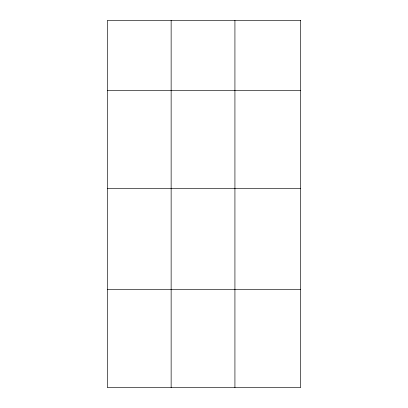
<?xml version="1.0" encoding="UTF-8"?>
<svg xmlns="http://www.w3.org/2000/svg" width="408" height="408" viewBox="0 0 408 408"><rect width="100%" height="100%" fill="white"/><g stroke="black" fill="none" stroke-linecap="round" stroke-linejoin="round"><path stroke-width="0.61" d="M107.355 90.561L300.645 90.561M107.355 188.583L300.645 188.583M107.355 289.578L300.645 289.578M234.926 20.4L234.926 387.6M171.141 20.4L171.141 387.6M300.645 20.4L107.355 20.4L107.355 387.6L300.645 387.6L300.645 20.4"/></g></svg>
